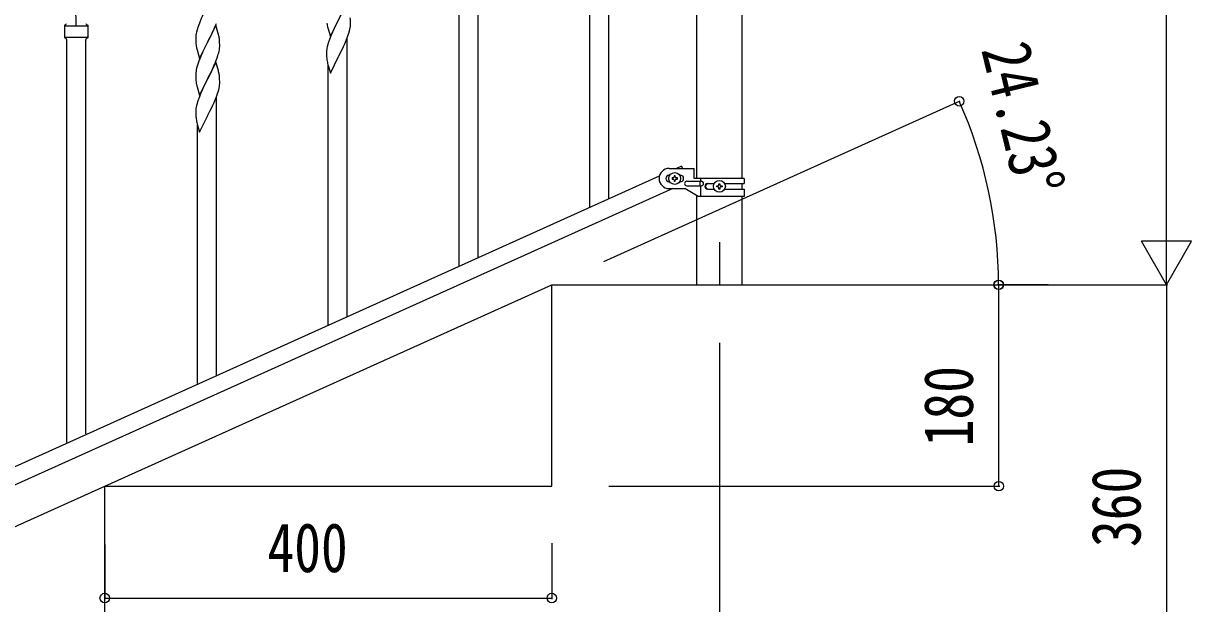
# Model space of a CAD drawing. Units: millimetres, scale not verified. Extents: x -4143 to 4140, y -2900 to 2898.
# Drawn here: x 882 to 1927, y -1877 to -1359 of the extents above; entities that cross this region are included whole.
import ezdxf
from ezdxf.enums import TextEntityAlignment as Align

# ---------------------------------------------------------------- set-up
doc = ezdxf.new("R2010")
doc.units = ezdxf.units.MM
doc.header["$LTSCALE"] = 10
for name, color, linetype in [('0-2_YKK_12', 2, 'Continuous'), ('0-3_YKK_A1', 4, 'Continuous'), ('0-4_YKK_D', 6, 'Continuous')]:
    doc.layers.add(name, color=color, linetype=linetype)
doc.styles.add('ＭＳ ゴシック', font='')
doc.styles.get('ＭＳ ゴシック').set_extended_font_data('MS Gothic')

msp = doc.modelspace()

# ---------------------------------------------------------------- linework, layer by layer
at = {"layer": '0-2_YKK_12'}
msp.add_line((1504.89, -1554.38), (1504.89, -1592.5), dxfattribs=at)
at = {"layer": '0-3_YKK_A1'}
for p, q in [((1484.64, -1497.48), (1484.64, -662.5)), ((1525.14, -1497.48), (1525.14, -662.5)), ((1271.89, -1575.67), (1271.89, -1215.88)), ((1288.89, -1568.03), (1288.89, -1215.88)), ((1405.89, -1515.44), (1405.89, -1266.42)), ((1388.89, -1523.08), (1388.89, -1291.72)), ((918.89, -1360.29), (918.89, -1371.79)), ((919.64, -1361.04), (939.14, -1361.04)), ((939.89, -1360.29), (939.89, -1371.79)), ((919.64, -1371.04), (939.14, -1371.04)), ((920.89, -1733.41), (920.89, -1373.63)), ((937.89, -1725.77), (937.89, -1373.63)), ((939.89, -1371.79), (939.89, -1371.79)), ((1171.89, -1620.61), (1171.89, -1371.58)), ((1154.89, -1628.25), (1154.89, -1396.88)), ((1054.89, -1673.19), (1054.89, -1424.16)), ((1037.89, -1680.83), (1037.89, -1449.46)), ((1459.89, -1488.48), (1482.39, -1488.48)), ((1460.52, -1494.48), (1459.89, -1494.48)), ((1470.93, -1486.54), (1466.61, -1488.48)), ((1469.89, -1494.48), (1469.26, -1494.48)), ((1470.93, -1486.54), (1471.8, -1488.48)), ((1482.39, -1497.48), (1482.39, -1488.48)), ((1451.12, -1495.46), (746.61, -1812.52)), ((1460.52, -1500.48), (1459.89, -1500.48)), ((1463.45, -1497), (1462.49, -1497)), ((1466.33, -1497.96), (1467.29, -1497.96)), ((1469.89, -1500.48), (1469.26, -1500.48)), ((1475.69, -1499.98), (1488.77, -1499.98)), ((1475.69, -1503.98), (1488.77, -1503.98)), ((1526.89, -1497.48), (1482.39, -1497.48)), ((1487.36, -1499.98), (1487.36, -1503.98)), ((1487.92, -1497.48), (1487.92, -1499.98)), ((1487.92, -1503.98), (1487.92, -1513.48)), ((1494.29, -1501.98), (1500.21, -1501.98)), ((1503.45, -1504.97), (1502.49, -1504.97)), ((1506.33, -1504.01), (1507.29, -1504.01)), ((1509.56, -1501.98), (1526.89, -1501.98)), ((1525.14, -1506.98), (1525.14, -1501.98)), ((1526.89, -1497.48), (1526.89, -1501.98)), ((1463.16, -1506.48), (758.66, -1823.55)), ((1459.89, -1506.48), (1473.89, -1506.48)), ((1486.01, -1513.48), (1473.89, -1506.48)), ((1484.64, -1592.5), (1484.64, -1512.69)), ((1526.89, -1513.48), (1486.01, -1513.48)), ((1494.29, -1506.98), (1500.22, -1506.98)), ((1509.56, -1506.98), (1526.89, -1506.98)), ((1525.14, -1592.5), (1525.14, -1513.48)), ((1526.89, -1506.98), (1526.89, -1513.48)), ((1484.64, -1592.5), (1525.14, -1592.5))]:
    msp.add_line(p, q, dxfattribs=at)
for points in [[(1054.29, -1327.66), (1047.06, -1342.52), (1046.72, -1343.19), (1044.11, -1348.38), (1043.01, -1350.68), (1042.34, -1352.12), (1041.23, -1354.58), (1039.56, -1358.61), (1038.99, -1360.13)], [(1154.06, -1360.75), (1154.32, -1361.93), (1154.57, -1362.89), (1156.84, -1370.53), (1164.06, -1355.67), (1164.23, -1355.34), (1165.95, -1351.96), (1167.45, -1348.9), (1168.34, -1347.03), (1169.89, -1343.61), (1170.33, -1342.61), (1171.37, -1340.08), (1172.5, -1337.05), (1173.17, -1335.05)], [(1171.29, -1340.81), (1164.06, -1355.67), (1163.9, -1356), (1160.9, -1361.99), (1159.79, -1364.31), (1158.67, -1366.74), (1157.59, -1369.24), (1156.56, -1371.77), (1155.99, -1373.29)], [(1036.39, -1370.51), (1036.35, -1371.33), (1036.34, -1371.72), (1036.36, -1373.58), (1036.39, -1374.59), (1036.44, -1375.53), (1036.54, -1376.97), (1036.69, -1378.29), (1036.83, -1379.28), (1037.01, -1380.23), (1037.11, -1380.7), (1037.32, -1381.64), (1037.57, -1382.6), (1039.84, -1390.25), (1047.06, -1375.38), (1047.23, -1375.05), (1049.16, -1371.25), (1050.67, -1368.15), (1051.34, -1366.74), (1052.68, -1363.82), (1053.54, -1361.82), (1054.76, -1358.78)], [(1174.76, -1360.14), (1174.78, -1359.34), (1174.78, -1358.19), (1174.73, -1356.46), (1174.67, -1355.22), (1174.56, -1353.81)], [(1054.29, -1360.53), (1047.06, -1375.38), (1046.9, -1375.71), (1044.55, -1380.37), (1042.79, -1384.02), (1042.34, -1384.99), (1041.23, -1387.45), (1039.96, -1390.47), (1039.17, -1392.5), (1038.45, -1394.51), (1037.66, -1396.99), (1037.14, -1398.92), (1036.83, -1400.32), (1036.59, -1401.67), (1036.43, -1402.96), (1036.37, -1403.79), (1036.34, -1404.59), (1036.36, -1406.45), (1036.39, -1407.46), (1036.44, -1408.4), (1036.54, -1409.84), (1036.69, -1411.16)], [(1037.96, -1363.14), (1037.52, -1364.61), (1037.03, -1366.52), (1036.74, -1367.9), (1036.52, -1369.24)], [(1057.02, -1370.07), (1056.68, -1368.65), (1056.49, -1367.93), (1054.29, -1360.53)], [(1154.11, -1393.86), (1154.32, -1394.8), (1154.64, -1396), (1155, -1397.26), (1156.84, -1403.4), (1164.06, -1388.54), (1164.23, -1388.21), (1165.95, -1384.83), (1167.9, -1380.85), (1168.57, -1379.42), (1169.68, -1376.98), (1170.96, -1373.97), (1172.14, -1370.93), (1172.85, -1368.91), (1173.32, -1367.43), (1173.87, -1365.49), (1174.2, -1364.07), (1174.47, -1362.71), (1174.66, -1361.39)], [(1057.76, -1379.85), (1057.78, -1379.05), (1057.78, -1377.91), (1057.73, -1376.18), (1057.67, -1374.94), (1057.56, -1373.52)], [(1154.96, -1376.29), (1154.52, -1377.76), (1154.03, -1379.67), (1153.74, -1381.06), (1153.52, -1382.39)], [(1037.06, -1413.34), (1037.32, -1414.51), (1037.57, -1415.47), (1039.84, -1423.11), (1047.06, -1408.26), (1047.23, -1407.93), (1048.95, -1404.54), (1050.45, -1401.48), (1051.34, -1399.61), (1052.89, -1396.19), (1053.33, -1395.19), (1054.37, -1392.66), (1055.5, -1389.63), (1056.17, -1387.63)], [(1056.87, -1385.2), (1057.2, -1383.79), (1057.47, -1382.42), (1057.66, -1381.11)], [(1153.39, -1383.67), (1153.35, -1384.49), (1153.34, -1384.88), (1153.36, -1386.74), (1153.39, -1387.75), (1153.44, -1388.69), (1153.52, -1389.85)], [(1054.29, -1393.4), (1047.06, -1408.26), (1046.9, -1408.59), (1043.9, -1414.57), (1042.79, -1416.89), (1041.67, -1419.32), (1040.59, -1421.82), (1039.56, -1424.35), (1038.99, -1425.87)], [(1057.02, -1402.94), (1056.8, -1402), (1056.55, -1401.04), (1054.29, -1393.4)], [(1057.76, -1412.72), (1057.78, -1411.92), (1057.78, -1410.77), (1057.73, -1409.04), (1057.67, -1407.8), (1057.56, -1406.39)], [(1037.11, -1446.44), (1037.32, -1447.38), (1037.64, -1448.58), (1038, -1449.85), (1039.84, -1455.98), (1047.06, -1441.13), (1047.23, -1440.8), (1048.95, -1437.41), (1050.9, -1433.43), (1051.57, -1432.01), (1052.68, -1429.56), (1053.96, -1426.55), (1055.14, -1423.51), (1055.85, -1421.5), (1056.32, -1420.01), (1056.87, -1418.07), (1057.2, -1416.66), (1057.47, -1415.29), (1057.66, -1413.97)], [(1037.96, -1428.88), (1037.52, -1430.35), (1037.03, -1432.26), (1036.74, -1433.64), (1036.52, -1434.98)], [(1036.39, -1436.25), (1036.35, -1437.07), (1036.34, -1437.46), (1036.36, -1439.32), (1036.39, -1440.33), (1036.44, -1441.27), (1036.52, -1442.44)], [(1462.49, -1497), (1462.49, -1497.96), (1463.45, -1497.96)], [(1465.37, -1496.04), (1465.37, -1495.08), (1464.41, -1495.08), (1464.41, -1496.04)], [(1464.41, -1498.92), (1464.41, -1499.88), (1465.37, -1499.88), (1465.37, -1498.92)], [(1467.29, -1497.96), (1467.29, -1497), (1466.33, -1497)], [(1502.49, -1504.97), (1502.49, -1504.01), (1503.45, -1504.01)], [(1504.41, -1503.05), (1504.41, -1502.09), (1505.37, -1502.09), (1505.37, -1503.05)], [(1507.29, -1504.01), (1507.29, -1504.97), (1506.33, -1504.97)], [(1505.37, -1505.93), (1505.37, -1506.89), (1504.41, -1506.89), (1504.41, -1505.93)], [(554.89, -1952.5), (1354.89, -1592.5), (1754.89, -1592.5)], [(954.89, -1772.5), (1354.89, -1772.5), (1354.89, -1592.5)], [(554.89, -1952.5), (954.89, -1952.5), (954.89, -1772.5)]]:
    msp.add_lwpolyline(points, dxfattribs=at)
for centre in [(1464.89, -1497.48), (1504.89, -1504.49)]:
    msp.add_circle(centre, 5.3, dxfattribs=at)
for centre, radius, start, end in [((784.03, -1360.99), 145.36, 0, 10.6306), ((918.89, -1358.29), 2, 270, 344.14009), ((939.89, -1358.29), 2, 195.85991, 270), ((1208.29, -1350.42), 55.21, 188.49987, 190.79162), ((919.64, -1360.29), 0.75, 180, 270), ((939.14, -1360.29), 0.75, 270, 0), ((1068.33, -1373.12), 32.04, 173.03232, 175.32407), ((1113.59, -1387.38), 79.42, 159.93435, 162.22611), ((1143.33, -1358.14), 31.5, 354.07349, 356.36524), ((919.64, -1371.79), 0.75, 90, 180), ((918.89, -1373.79), 2, 0, 90), ((939.89, -1373.79), 2, 90, 180), ((939.14, -1371.79), 0.75, 0, 90), ((1015.55, -1378.77), 42.37, 9.56725, 11.859), ((1012.7, -1378.38), 45.12, 6.17603, 8.46779), ((1230.63, -1400.54), 79.46, 159.94312, 162.23488), ((995.77, -1368.92), 63.23, 342.78424, 345.07599), ((1026.34, -1377.85), 31.49, 354.07159, 356.36334), ((1185.38, -1386.28), 32.09, 173.04137, 175.33313), ((1193.36, -1386.4), 39.99, 184.955, 187.24675), ((1214.15, -1382.15), 61.18, 188.73798, 191.02974), ((1015.54, -1411.64), 42.38, 9.5641, 11.85586), ((1012.75, -1411.24), 45.07, 6.18413, 8.47589), ((1091.29, -1403), 55.21, 188.49987, 190.79162), ((1026.33, -1410.72), 31.5, 354.07349, 356.36524), ((1113.63, -1453.12), 79.46, 159.94312, 162.23488), ((1068.38, -1438.86), 32.09, 173.04137, 175.33313), ((1076.36, -1438.98), 39.99, 184.955, 187.24675), ((1097.15, -1434.73), 61.18, 188.73798, 191.02974), ((1459.89, -1497.48), 9, 90, 270), ((1459.89, -1497.48), 3, 90, 270), ((1469.89, -1497.48), 3, 270, 90), ((1463.45, -1496.04), 0.96, 270, 0), ((1463.45, -1498.92), 0.96, 0, 90), ((1466.33, -1496.04), 0.96, 180, 270), ((1466.33, -1498.92), 0.96, 90, 180), ((1475.69, -1501.98), 2, 90, 270), ((1488.77, -1501.98), 2, 270, 90), ((1494.29, -1504.48), 2.5, 90, 270), ((1495.04, -1504.48), 2.5, 90, 270), ((1503.45, -1503.05), 0.96, 270, 0), ((1503.45, -1505.93), 0.96, 0, 90), ((1506.33, -1503.05), 0.96, 180, 270), ((1506.33, -1505.93), 0.96, 90, 180)]:
    msp.add_arc(centre, radius, start, end, dxfattribs=at)
at = {"layer": '0-4_YKK_D'}
for p, q in [((1904.89, -1547.5), (1904.89, -637.5)), ((1401.4, -1571.57), (1720.33, -1428.05)), ((1904.89, -1592.5), (1904.89, -1514.56)), ((1904.89, -1592.5), (1882.39, -1553.53)), ((1927.39, -1553.53), (1882.39, -1553.53)), ((1904.89, -1592.5), (1927.39, -1553.53)), ((1625.93, -1592.5), (1905.89, -1592.5)), ((1655.89, -1592.5), (1755.89, -1592.5)), ((1798.89, -1592.5), (1753.63, -1592.5)), ((1754.89, -1772.5), (1754.89, -1592.5)), ((1800.89, -1592.5), (1905.89, -1592.5)), ((1904.89, -1592.5), (1904.89, -1952.5)), ((1504.89, -1644.5), (1504.89, -2103.5)), ((1405.89, -1772.5), (1755.89, -1772.5)), ((954.89, -1824.5), (954.89, -1873.5)), ((1354.89, -1823.5), (1354.89, -1873.5)), ((954.89, -1872.5), (1354.89, -1872.5))]:
    msp.add_line(p, q, dxfattribs=at)
for centre in [(1719.42, -1428.46), (1754.63, -1592.5), (1754.89, -1592.5), (1754.89, -1772.5), (954.89, -1872.5), (1354.89, -1872.5)]:
    msp.add_circle(centre, 4.25, dxfattribs=at)
msp.add_arc((1354.89, -1592.5), 399.74, 0, 24.22803, dxfattribs=at)

# ---------------------------------------------------------------- texts
at = {"layer": '0-4_YKK_D', "style": 'ＭＳ ゴシック', "width": 0.8}
for s, rotation, p in [('24.23°', 283.665, (1726.2, -1385.32)), ('180', 90, (1744.89, -1736.9)), ('360', 90, (1894.89, -1826.9))]:
    msp.add_text(s, height=43.99, rotation=rotation, dxfattribs=at).set_placement(p, align=Align.BOTTOM_LEFT)
msp.add_text('400', height=43.99, dxfattribs=at).set_placement((1100.49, -1862.5), align=Align.BOTTOM_LEFT)

doc.saveas('drawing.dxf')
